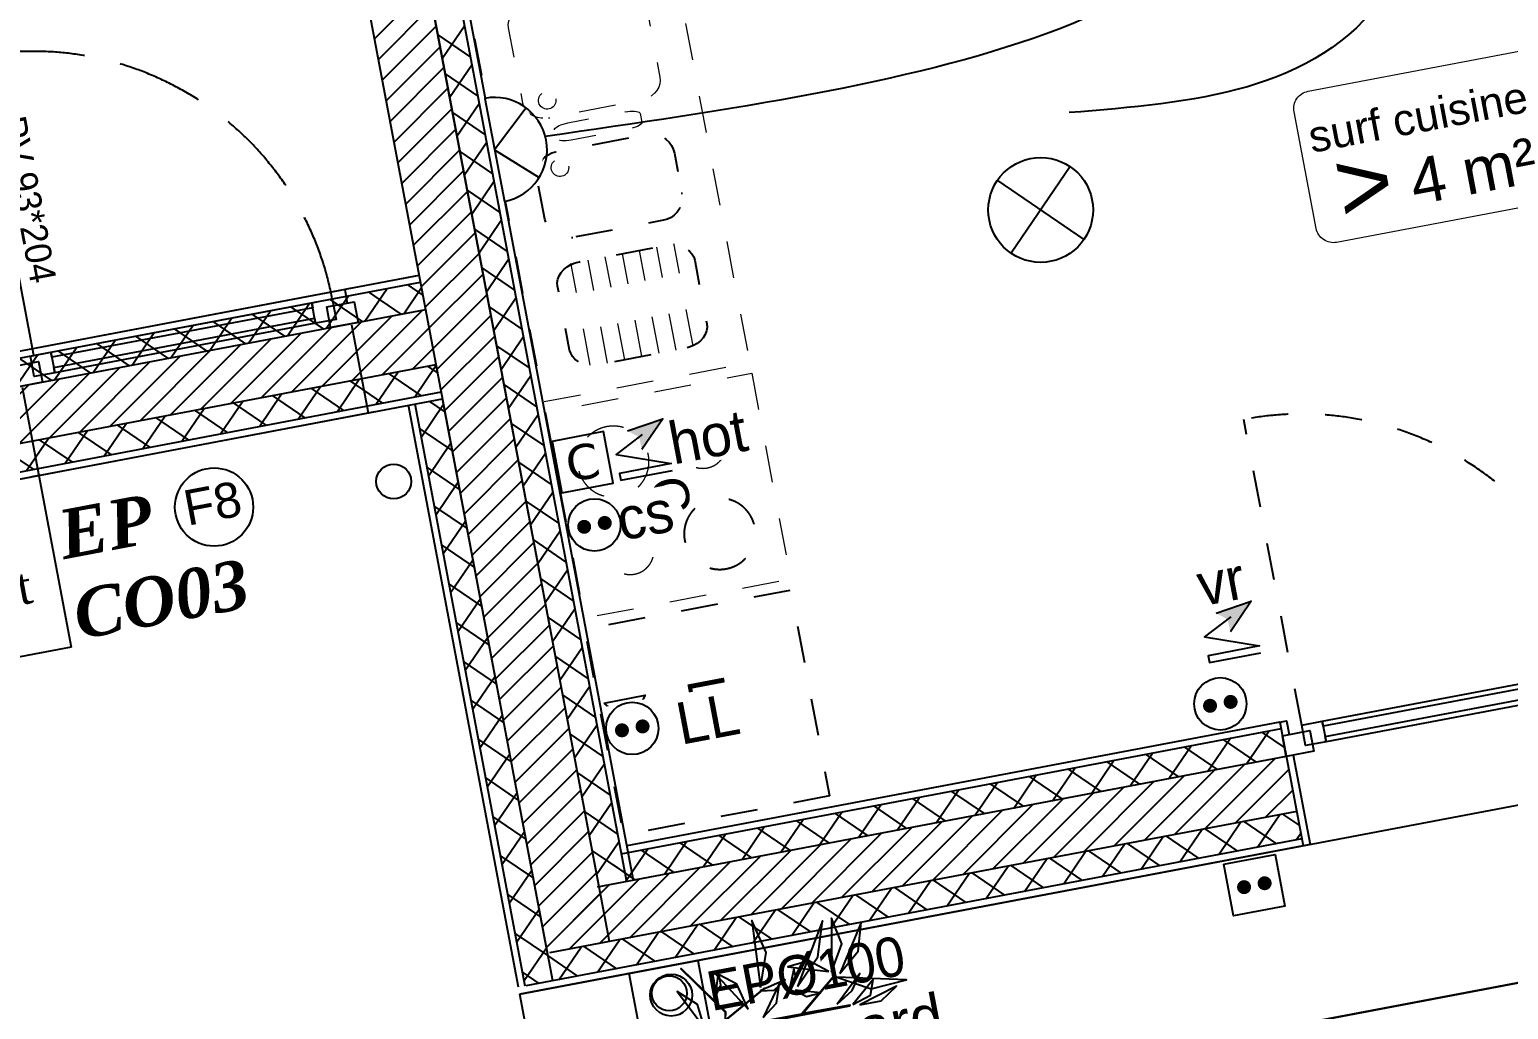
# Model space of a CAD drawing. Header units: centimetres. Extents: x 197412 to 267601, y -375791 to -305433.
# Drawn here: x 222244 to 226479, y -367034 to -364230 of the extents above; entities that cross this region are included whole.
import ezdxf

# ---------------------------------------------------------------- set-up
doc = ezdxf.new("R2010")
doc.units = ezdxf.units.CM
doc.linetypes.add('Style de ligne -1', pattern=[0.41664, 0.20828, -0.20836])
doc.linetypes.add('Style de ligne -2', pattern=[0.694425, 0.48607, -0.208355])
for name, color, linetype in [('3-BAT C-Niveau 0', 250, 'Continuous'), ('prlm-EAU-EF', 161, 'Continuous'), ('prlm-EAU-EPEXT', 145, 'Continuous'), ('prlm-MOD-PB', 123, 'Continuous')]:
    doc.layers.add(name, color=color, linetype=linetype)
doc.layers.add('prlm-ELEC-CFO', color=1, linetype='Continuous', lineweight=25)
doc.styles.add('Futura Book', font='')
doc.styles.add('Futura Std Book', font='')
doc.styles.add('Geneva', font='arial.ttf')
doc.styles.add('Helvetica', font='arial.ttf')
doc.styles.add('Lucida Grande', font='')
doc.styles.add('prlm-eau-ep', font='timesbi.ttf', dxfattribs={"height": 18})
doc.styles.add('prlm-elec-cfo', font='comic.ttf', dxfattribs={"height": 12})
doc.styles.add('prlm-sejc', font='arial.ttf', dxfattribs={"height": 20})
doc.styles.get("Standard").update_dxf_attribs({"font": 'ARIALUNI.TTF', "height": 100})
doc.styles.get('Futura Book').set_extended_font_data('Futura Book')
doc.styles.get('Futura Std Book').set_extended_font_data('Futura Std Book')
doc.styles.get('Lucida Grande').set_extended_font_data('Lucida Grande')
pattern_1 = [(55.723595, (82441.66, 127994.64), (-66.106423, 45.054865), []), (145.723595, (82441.66, 127994.64), (45.054865, 66.106423), [])]
pattern_2 = [(45, (82627.55, 127994.637), (-31.2347524, 39.0434405), [])]

# ---------------------------------------------------------------- blocks, each defined once
blk = doc.blocks.new('Groupe-92-1')
at = {"linetype": 'Style de ligne -1', "ltscale": 50.8, "flags": 128}
blk.add_lwpolyline([(14209.31, -49441.78), (14150.36, -49452.95), (14139.19, -49394), (14198.14, -49382.83)], close=True, dxfattribs=at)
at = {"insert": (14180.36, -49414.83), "char_height": 10.657, "attachment_point": 2, "rotation": 280.7583, "line_spacing_factor": 1.060906, "style": 'Geneva'}
blk.add_mtext('LL', dxfattribs=at)
blk = doc.blocks.new('Groupe-204-1')
at = {"linetype": 'Continuous', "flags": 128}
blk.add_lwpolyline([(14176.5, -49507.03), (14179.45, -49506.02), (14190.62, -49496.86), (14190.44, -49496.89), (14179.49, -49505.85), (14179.59, -49503.53), (14166.93, -49491.26), (14166.67, -49491.21), (14179.41, -49503.61), (14179.35, -49505.79), (14176.49, -49506.56)], close=True, dxfattribs=at)
blk.add_lwpolyline([(14215.08, -49501.61), (14201.6, -49503.97), (14210.72, -49493.15), (14210.58, -49493.2), (14201.29, -49504.18), (14178.02, -49508.53), (14177.9, -49508.98), (14215.07, -49501.83), (14215.19, -49501.59), (14215.11, -49501.61)], dxfattribs=at)
at = {"linetype": 'Continuous'}
for points in [[(14209.81, -49492.15, -182.25), (14212.79, -49484.07, -178.08), (14209.88, -49476.69, -173.29), (14209.88, -49476.69, -173.29), (14209.81, -49492.15, -182.25)], [(14189.48, -49496.58, -179.52), (14191.15, -49486.6, -178.73), (14187.03, -49477.42, -177.91), (14187.03, -49477.42, -177.91), (14189.48, -49496.58, -179.52)], [(14200.08, -49496.28, -212.64), (14205.93, -49487.82, -211.07), (14207.23, -49477.49, -212.06), (14207.23, -49477.49, -212.06), (14200.08, -49496.28, -212.64)], [(14200.08, -49496.28, -212.64), (14205.93, -49487.82, -211.07), (14207.23, -49477.49, -212.06), (14207.23, -49477.49, -212.06), (14200.08, -49496.28, -212.64)], [(14212.27, -49492.55, -186.4), (14217.52, -49486.17, -186.75), (14218.35, -49477.96, -187), (14218.35, -49477.96, -187), (14212.27, -49492.55, -186.4)], [(14209.12, -49491.98, -181.99), (14203.38, -49488.98, -181.12), (14197.38, -49490.71, -179.03), (14197.38, -49490.71, -179.03), (14209.12, -49491.98, -181.99)], [(14185.93, -49502.73, -217.22), (14182.74, -49495.65, -219.34), (14176.03, -49492.11, -221.55), (14176.03, -49492.11, -221.55), (14185.93, -49502.73, -217.22)], [(14176.41, -49499.52, -197.01), (14178.18, -49495.93, -196.39), (14177.48, -49491.86, -196.61), (14177.48, -49491.86, -196.61), (14176.41, -49499.52, -197.01)], [(14197.77, -49497, -212.09), (14199.7, -49494, -209.87), (14199.06, -49491.31, -207.1), (14199.06, -49491.31, -207.1), (14197.77, -49497, -212.09)], [(14197.77, -49497, -212.09), (14199.7, -49494, -209.87), (14199.06, -49491.31, -207.1), (14199.06, -49491.31, -207.1), (14197.77, -49497, -212.09)], [(14211.36, -49493.64, -186.41), (14221.24, -49496.95, -187.61), (14231.34, -49494.38, -186.97), (14231.34, -49494.38, -186.97), (14211.36, -49493.64, -186.41)], [(14211.5, -49501.31, -186.97), (14215.8, -49497.46, -187.38), (14217.97, -49492.58, -185.5), (14217.97, -49492.58, -185.5), (14211.5, -49501.31, -186.97)], [(14173.46, -49508.14, -200.73), (14171.45, -49501.44, -197.34), (14165.66, -49497.74, -193.77), (14165.66, -49497.74, -193.77), (14173.46, -49508.14, -200.73)], [(14173.46, -49508.14, -200.73), (14171.45, -49501.44, -197.34), (14165.66, -49497.74, -193.77), (14165.66, -49497.74, -193.77), (14173.46, -49508.14, -200.73)], [(14189.4, -49497.57, -179.83), (14193.44, -49497.33, -178.67), (14196.53, -49494.36, -177.99), (14196.53, -49494.36, -177.99), (14189.4, -49497.57, -179.83)], [(14190.23, -49505.17, -207.06), (14194.12, -49501.05, -208.24), (14194.98, -49495.35, -209.24), (14194.98, -49495.35, -209.24), (14190.23, -49505.17, -207.06)], [(14199.43, -49497.33, -213.12), (14202.66, -49499.18, -210.71), (14206.72, -49498.14, -208.62), (14206.72, -49498.14, -208.62), (14199.43, -49497.33, -213.12)], [(14199.43, -49497.33, -213.12), (14202.66, -49499.18, -210.71), (14206.72, -49498.14, -208.62), (14206.72, -49498.14, -208.62), (14199.43, -49497.33, -213.12)], [(14215.91, -49501.43, -174.58), (14220.99, -49498.78, -172.2), (14221.81, -49494.28, -168.43), (14221.81, -49494.28, -168.43), (14215.91, -49501.43, -174.58)], [(14217.97, -49501.55, -174.84), (14224.1, -49500.41, -175.45), (14228.41, -49496.24, -176.76), (14228.41, -49496.24, -176.76), (14217.97, -49501.55, -174.84)]]:
    blk.add_polyline3d(points, dxfattribs=at)
blk = doc.blocks.new('Groupe-205-1')
blk.add_blockref('Groupe-204-1', (0, 0))
blk = doc.blocks.new('Groupe-206-1')
blk.add_blockref('Groupe-205-1', (0, 0))
blk = doc.blocks.new('PORTE FENETRE TYPE 1')
at = {"linetype": 'Style de ligne -1', "ltscale": 50.8}
for p, q in [((4, 16), (4, 105)), ((182, 105), (182, 16))]:
    blk.add_line(p, q, dxfattribs=at)
at = {"linetype": 'Continuous', "lineweight": 25, "flags": 128}
for points in [[(-2, 18), (0, 18), (0, 14)], [(272, 18), (270, 18), (270, 14)], [(0, 8), (0, -18), (-2, -18)], [(270, 8), (270, -18), (272, -18)]]:
    blk.add_lwpolyline(points, dxfattribs=at)
at = {"linetype": 'Continuous', "flags": 128}
for points in [[(-2, 14), (6, 14), (6, 8), (-2, 8)], [(4, 16), (10, 16), (10, 10), (4, 10)], [(10, 16), (87, 16), (87, 14.5), (10, 14.5)], [(87, 16), (93, 16), (93, 10), (87, 10)], [(93, 16), (99, 16), (99, 10), (93, 10)], [(99, 16), (176, 16), (176, 14.5), (99, 14.5)], [(176, 16), (182, 16), (182, 10), (176, 10)], [(180, 14), (186, 14), (186, 8), (180, 8)], [(186, 14), (264, 14), (264, 12.5), (186, 12.5)], [(264, 14), (270, 14), (270, 8), (264, 8)], [(264, 14), (272, 14), (272, 8), (264, 8)], [(10, 11.5), (87, 11.5), (87, 10), (10, 10)], [(99, 11.5), (176, 11.5), (176, 10), (99, 10)], [(186, 9.5), (264, 9.5), (264, 8), (186, 8)]]:
    blk.add_lwpolyline(points, close=True, dxfattribs=at)
at = {"linetype": 'Style de ligne -1', "ltscale": 50.8}
for centre, start, end in [((4, 16), 360, 90), ((182, 16), 90, 180)]:
    blk.add_arc(centre, 89, start, end, dxfattribs=at)
at = {"insert": (74.62, 0.04), "char_height": 10.161, "attachment_point": 1, "line_spacing_factor": 0.978845, "style": 'Lucida Grande'}
blk.add_mtext('PF+VR ', dxfattribs=at)
blk = doc.blocks.new('Groupe-353-1')
at = {"linetype": 'Style de ligne -2', "ltscale": 50.8}
blk.add_line((13981.4, -49315.7), (13965.21, -49230.22), dxfattribs=at)
at = {"linetype": 'Continuous', "lineweight": 25, "flags": 128}
for points in [[(14072.41, -49296.43), (14070.44, -49296.8), (14071.18, -49300.73)], [(14072.36, -49306.92), (14077.14, -49332.17), (14079.1, -49331.8)], [(13974.15, -49315.04), (13976.12, -49314.67), (13976.86, -49318.6)], [(13978.03, -49324.79), (13982.82, -49350.04), (13980.85, -49350.41)]]:
    blk.add_lwpolyline(points, dxfattribs=at)
at = {"linetype": 'Continuous', "flags": 128}
for points in [[(13986.31, -49314.77), (14060.99, -49300.63), (14061.27, -49302.1), (13986.59, -49316.24)], [(14060.99, -49300.63), (14066.88, -49299.51), (14068, -49305.41), (14062.1, -49306.52)], [(14065.29, -49301.85), (14073.15, -49300.36), (14074.27, -49306.26), (14066.41, -49307.74)], [(13987.15, -49319.19), (14061.82, -49305.05), (14062.1, -49306.52), (13987.43, -49320.66)], [(13980.42, -49315.89), (13986.31, -49314.77), (13987.43, -49320.66), (13981.54, -49321.78)], [(13974.9, -49318.97), (13982.76, -49317.48), (13983.87, -49323.37), (13976.01, -49324.86)]]:
    blk.add_lwpolyline(points, close=True, dxfattribs=at)
at = {"linetype": 'Style de ligne -2', "ltscale": 50.8}
blk.add_arc((13981.4, -49315.7), 87, 10.7236, 100.7236, dxfattribs=at)
at = {"insert": (13978.99, -49246.63), "char_height": 7.552, "attachment_point": 1, "rotation": 280.7232, "line_spacing_factor": 0.962448, "style": 'Futura Book'}
blk.add_mtext('PV 93*204\\P', dxfattribs=at)
blk = doc.blocks.new('Groupe-425-1')
at = {"linetype": 'Continuous'}
blk.add_circle((14033.03, -49359.09), 11.2, dxfattribs=at)
at = {"insert": (14023.57, -49354.56), "char_height": 10.087, "attachment_point": 1, "rotation": 10.7236, "line_spacing_factor": 0.834288, "style": 'Helvetica'}
blk.add_mtext('F8', dxfattribs=at)
blk = doc.blocks.new('Groupe-463-1')
at = {"linetype": 'Continuous', "flags": 128}
blk.add_lwpolyline([(14151.93, -49492.55), (14171.58, -49488.83), (14175.3, -49508.48), (14155.65, -49512.2)], close=True, dxfattribs=at)
at = {"linetype": 'Continuous'}
blk.add_circle((14163.38, -49498.22), 5, dxfattribs=at)
blk = doc.blocks.new('Groupe-464-1')
blk.add_blockref('Groupe-463-1', (0, 0))
at = {"insert": (14173.31, -49492.25), "char_height": 11.3275, "attachment_point": 1, "rotation": 10.7236, "line_spacing_factor": 0.962448, "style": 'Futura Std Book'}
blk.add_mtext('EPØ100\\P{\\H1.107x;+Regard}', dxfattribs=at)
blk = doc.blocks.new('xi.LLrob')
at = {"layer": 'prlm-EAU-EF', "color": 0}
blk.add_lwpolyline([(-6, 7.5), (6, 7.5), (-6, -7.5), (6, -7.5)], close=True, dxfattribs=at)
blk = doc.blocks.new('xi.LL')
at = {"color": 0, "lineweight": 5}
blk.add_wipeout([(-7.5, -7.5), (7.5, -7.5), (7.5, 7.5), (-7.5, 7.5)], dxfattribs=at).dxf.layer = 'prlm-ELEC-CFO'
at = {"layer": 'prlm-ELEC-CFO', "color": 0, "linetype": 'ByBlock', "lineweight": 5, "const_width": 2}
for points in [[(-4, 0, 1), (-2, 0, 1)], [(2, 0, 1), (4, 0, 1)]]:
    blk.add_lwpolyline(points, format="xyb", close=True, dxfattribs=at)
at = {"layer": 'prlm-ELEC-CFO', "color": 0, "linetype": 'ByBlock', "lineweight": -2}
blk.add_circle((0, 0), 7.5, dxfattribs=at)
blk = doc.blocks.new('xi.PC-EXT')
at = {"layer": 'prlm-ELEC-CFO', "color": 0, "linetype": 'ByBlock', "lineweight": -2, "flags": 128}
blk.add_lwpolyline([(-7.5, 7.5), (7.5, 7.5), (7.5, -7.5), (-7.5, -7.5)], close=True, dxfattribs=at)
at = {"layer": 'prlm-ELEC-CFO', "color": 0, "linetype": 'ByBlock', "lineweight": 5, "const_width": 2}
for points in [[(-4, 0, 1), (-2, 0, 1)], [(2, 0, 1), (4, 0, 1)]]:
    blk.add_lwpolyline(points, format="xyb", close=True, dxfattribs=at)
blk = doc.blocks.new('xi.VR')
at = {"layer": 'prlm-ELEC-CFO', "lineweight": 5}
blk.add_hatch(color=0, dxfattribs=at).paths.add_polyline_path([(-3, 6), (-0.1, 3.7), (0, 0), (7.5, 7.5)])
at = {"layer": 'prlm-ELEC-CFO', "color": 0}
for points in [[(-3, 6), (7.5, 7.5), (0, 0)], [(0.95, 4.23), (-7.5, 0), (7.5, -5.5), (-7.5, -5.5), (-7.5, -7.5), (7.5, -7.5)]]:
    blk.add_lwpolyline(points, dxfattribs=at)
blk = doc.blocks.new('xi.HOT')
at = {"layer": 'prlm-ELEC-CFO', "lineweight": 5}
blk.add_hatch(color=0, dxfattribs=at).paths.add_polyline_path([(-3, 6), (-0.1, 3.7), (0, 0), (7.5, 7.5)])
at = {"layer": 'prlm-ELEC-CFO', "color": 0}
for points in [[(-3, 6), (7.5, 7.5), (0, 0)], [(0.95, 4.23), (-7.5, 0), (7.5, -5.5), (-7.5, -5.5), (-7.5, -7.5), (7.5, -7.5)]]:
    blk.add_lwpolyline(points, dxfattribs=at)
blk = doc.blocks.new('xi.PCS')
at = {"color": 0, "lineweight": 5}
blk.add_wipeout([(-7.5, -7.5), (7.5, -7.5), (7.5, 7.5), (-7.5, 7.5)], dxfattribs=at).dxf.layer = 'prlm-ELEC-CFO'
at = {"layer": 'prlm-ELEC-CFO', "color": 0, "linetype": 'ByBlock', "lineweight": 5, "const_width": 2}
for points in [[(-4, 0, 1), (-2, 0, 1)], [(2, 0, 1), (4, 0, 1)]]:
    blk.add_lwpolyline(points, format="xyb", close=True, dxfattribs=at)
at = {"layer": 'prlm-ELEC-CFO', "color": 0, "linetype": 'ByBlock', "lineweight": -2}
blk.add_circle((0, 0), 7.5, dxfattribs=at)
blk = doc.blocks.new('xi.SF32')
at = {"layer": 'prlm-ELEC-CFO', "color": 0, "flags": 128}
blk.add_lwpolyline([(-7.5, -7.5), (7.5, -7.5), (7.5, 7.5), (-7.5, 7.5)], close=True, dxfattribs=at)
at = {"layer": 'prlm-ELEC-CFO', "color": 0, "linetype": 'ByBlock', "insert": (0, 0), "char_height": 10, "width": 11.36, "attachment_point": 5}
blk.add_mtext('{\\fVerdana|b0|i0|c0|p34;C}', dxfattribs=at)
blk = doc.blocks.new('xi.PC')
at = {"color": 0, "lineweight": 5}
blk.add_wipeout([(-7.5, -7.5), (7.5, -7.5), (7.5, 7.5), (-7.5, 7.5)], dxfattribs=at).dxf.layer = 'prlm-ELEC-CFO'
at = {"layer": 'prlm-ELEC-CFO', "color": 0, "linetype": 'ByBlock', "lineweight": 5, "const_width": 2}
for points in [[(-4, 0, 1), (-2, 0, 1)], [(2, 0, 1), (4, 0, 1)]]:
    blk.add_lwpolyline(points, format="xyb", close=True, dxfattribs=at)
at = {"layer": 'prlm-ELEC-CFO', "color": 0, "linetype": 'ByBlock', "lineweight": -2}
blk.add_circle((0, 0), 7.5, dxfattribs=at)
blk = doc.blocks.new('xi.PTCE')
at = {"layer": 'prlm-ELEC-CFO', "color": 0}
for points in [[(-10.61, 10.61), (10.61, -10.61)], [(10.61, 10.61), (-10.61, -10.61)]]:
    blk.add_lwpolyline(points, dxfattribs=at)
at = {"layer": 'prlm-ELEC-CFO', "color": 0, "linetype": 'ByBlock'}
blk.add_circle((0, 0), 15, dxfattribs=at)
blk = doc.blocks.new('xi.ECAP')
at = {"color": 0}
blk.add_wipeout([(-15, 0), (-10.13, 11.06), (0, 15), (10.13, 11.06), (15, 0)], dxfattribs=at).dxf.layer = 'prlm-ELEC-CFO'
at = {"layer": 'prlm-ELEC-CFO', "color": 0, "linetype": 'ByBlock', "lineweight": -2, "flags": 128}
blk.add_lwpolyline([(15, 0, 1), (-15, 0)], format="xyb", close=True, dxfattribs=at)
at = {"layer": 'prlm-ELEC-CFO', "color": 0}
blk.add_lwpolyline([(-10.13, 11.06), (0, 0), (10.13, 11.06)], dxfattribs=at)
blk = doc.blocks.new('xi.4m²')
at = {"color": 0}
blk.add_wipeout([(-34.54, 20.54), (34.54, 20.54), (34.54, -20.54), (-34.54, -20.54)], dxfattribs=at).dxf.layer = 'prlm-ELEC-CFO'
at = {"layer": 'prlm-ELEC-CFO', "color": 0, "lineweight": 13}
blk.add_lwpolyline([(-31, 22), (31, 22, -0.414214), (36, 17), (36, -17, -0.414214), (31, -22), (-31, -22, -0.414214), (-36, -17), (-36, 17, -0.414214)], format="xyb", close=True, dxfattribs=at)
at = {"layer": 'prlm-ELEC-CFO', "color": 0, "attachment_point": 6, "line_spacing_factor": 0.8, "style": 'prlm-sejc'}
for s, insert, char_height in [('surf cuisine', (30.36, 8.9), 9), ('4 m²', (29.31, -9.19), 13)]:
    blk.add_mtext(s, dxfattribs=dict(at, insert=insert, char_height=char_height))
at = {"layer": 'prlm-ELEC-CFO', "color": 0, "style": 'prlm-sejc', "flags": 8}
blk.add_attdef('?', (-28.3, -16.79), '', height=20, dxfattribs=at)
blk = doc.blocks.new('xi.txt-venthor')
at = {"layer": 'prlm-MOD-PB', "color": 30, "insert": (0, 0), "char_height": 10, "width": 189.924, "attachment_point": 1}
blk.add_mtext("\\pxql;{\\fTimes New Roman|b0|i0|c0|p18;Ventouse a 40 cm de tout ouvrant, 60 cm de toute EA et 15 cm d'un angle rentrant}", dxfattribs=at)
blk = doc.blocks.new('xi.epext')
at = {"layer": 'prlm-EAU-EPEXT', "color": 0, "linetype": 'ByBlock', "lineweight": -2}
blk.add_circle((0, 0), 5, dxfattribs=at)
blk = doc.blocks.new('Groupe-83-1')
at = {"linetype": 'Style de ligne -1', "lineweight": 18, "ltscale": 50.8}
for p, q in [((14159.89, -49315.22), (14154.29, -49285.75)), ((14164.79, -49314.29), (14159.2, -49284.82)), ((14164.17, -49284.21), (14164.11, -49283.89)), ((14169.64, -49313.03), (14164.17, -49284.21)), ((14134.72, -49289.8), (14134.66, -49289.48)), ((14140.19, -49318.62), (14134.72, -49289.8)), ((14145.16, -49318.01), (14139.57, -49288.55)), ((14150.07, -49317.08), (14144.48, -49287.62)), ((14154.98, -49316.15), (14149.38, -49286.68))]:
    blk.add_line(p, q, dxfattribs=at)
at = {"linetype": 'Style de ligne -1', "ltscale": 50.8, "flags": 128}
blk.add_lwpolyline([(14130.82, -49296.02), (14130.74, -49295.03), (14130.9, -49294.02), (14131.27, -49293.03), (14131.85, -49292.09), (14132.63, -49291.23), (14133.58, -49290.47), (14134.66, -49289.83), (14135.86, -49289.34), (14137.11, -49289.01), (14161.65, -49284.36), (14162.95, -49284.2), (14164.24, -49284.21), (14165.48, -49284.41), (14166.64, -49284.77), (14167.68, -49285.29), (14168.57, -49285.95), (14169.28, -49286.73), (14169.79, -49287.61), (14170.08, -49288.57), (14173.55, -49306.82), (14173.62, -49307.81), (14173.47, -49308.82), (14173.09, -49309.8), (14172.51, -49310.75), (14171.73, -49311.61), (14170.79, -49312.37), (14169.71, -49313.01), (14168.51, -49313.49), (14167.25, -49313.82), (14142.71, -49318.48), (14141.41, -49318.63), (14140.12, -49318.63), (14138.88, -49318.42), (14137.73, -49318.06), (14136.68, -49317.55), (14135.79, -49316.88), (14135.09, -49316.1), (14134.57, -49315.22), (14134.28, -49314.27), (14130.82, -49296.02)], close=True, dxfattribs=at)
blk = doc.blocks.new('Groupe-84-1')
at = {"linetype": 'Style de ligne -1', "lineweight": 18, "ltscale": 50.8, "flags": 128}
for points in [[(14163.51, -49200.08), (14185.83, -49317.98), (14126.88, -49329.14), (14104.56, -49211.24)], [(14116.78, -49222.05), (14116.7, -49221.09), (14116.82, -49220.13), (14117.14, -49219.18), (14117.65, -49218.28), (14118.33, -49217.47), (14119.16, -49216.75), (14120.12, -49216.15), (14121.18, -49215.7), (14122.3, -49215.4), (14148.47, -49210.43), (14149.62, -49210.3), (14150.77, -49210.33), (14151.88, -49210.53), (14152.92, -49210.9), (14153.85, -49211.41), (14154.65, -49212.06), (14155.3, -49212.82), (14155.77, -49213.68), (14156.04, -49214.6), (14160.14, -49236.2), (14160.14, -49236.2), (14160.22, -49237.16), (14160.1, -49238.12), (14159.78, -49239.07), (14159.27, -49239.97), (14158.59, -49240.79), (14157.76, -49241.51), (14156.8, -49242.1), (14155.74, -49242.55), (14154.62, -49242.85), (14128.45, -49247.82), (14128.45, -49247.82), (14127.3, -49247.95), (14126.15, -49247.92), (14125.04, -49247.72), (14124, -49247.35), (14123.07, -49246.84), (14122.27, -49246.19), (14121.62, -49245.43), (14121.15, -49244.57), (14120.88, -49243.65), (14116.78, -49222.05)], [(14130.31, -49242.38), (14130.35, -49242.81), (14130.32, -49243.23), (14130.22, -49243.64), (14130.05, -49244.03), (14129.82, -49244.38), (14129.54, -49244.7), (14129.2, -49244.96), (14128.83, -49245.16), (14128.42, -49245.28), (14128, -49245.35), (14127.58, -49245.34), (14127.16, -49245.26), (14126.76, -49245.11), (14126.4, -49244.89), (14126.07, -49244.62), (14125.8, -49244.29), (14125.59, -49243.93), (14125.44, -49243.53), (14125.36, -49243.11), (14125.35, -49242.69), (14125.41, -49242.27), (14125.55, -49241.86), (14125.75, -49241.49), (14126.01, -49241.15), (14126.32, -49240.87), (14126.67, -49240.64), (14127.06, -49240.47), (14127.48, -49240.37), (14127.9, -49240.35), (14128.32, -49240.39), (14128.73, -49240.5), (14129.11, -49240.69), (14129.46, -49240.94), (14129.76, -49241.23), (14130, -49241.58), (14130.19, -49241.96)], [(14129.95, -49251.29), (14129.97, -49251.06), (14130.12, -49250.81), (14130.38, -49250.56), (14130.75, -49250.31), (14131.23, -49250.06), (14131.78, -49249.83), (14132.4, -49249.61), (14133.08, -49249.43), (14133.78, -49249.27), (14150.19, -49246.16), (14150.91, -49246.04), (14151.6, -49245.97), (14152.26, -49245.94), (14152.86, -49245.95), (14153.39, -49246.01), (14153.84, -49246.11), (14154.17, -49246.25), (14154.39, -49246.43), (14154.49, -49246.63), (14154.95, -49249.06), (14154.95, -49249.06), (14154.94, -49249.28), (14154.79, -49249.53), (14154.53, -49249.78), (14154.15, -49250.04), (14153.68, -49250.29), (14153.13, -49250.52), (14152.51, -49250.73), (14151.83, -49250.92), (14151.13, -49251.07), (14134.71, -49254.19), (14134.71, -49254.19), (14134, -49254.3), (14133.31, -49254.38), (14132.65, -49254.4), (14132.05, -49254.39), (14131.52, -49254.33), (14131.07, -49254.24), (14130.74, -49254.1), (14130.51, -49253.92), (14130.41, -49253.71), (14129.95, -49251.29)], [(14133.96, -49261.63), (14134, -49262.05), (14133.97, -49262.48), (14133.87, -49262.88), (14133.71, -49263.28), (14133.48, -49263.63), (14133.19, -49263.94), (14132.85, -49264.2), (14132.48, -49264.4), (14132.07, -49264.53), (14131.66, -49264.59), (14131.23, -49264.58), (14130.81, -49264.5), (14130.42, -49264.35), (14130.05, -49264.14), (14129.73, -49263.87), (14129.45, -49263.54), (14129.24, -49263.17), (14129.09, -49262.77), (14129.01, -49262.36), (14129.01, -49261.93), (14129.06, -49261.51), (14129.2, -49261.11), (14129.4, -49260.74), (14129.66, -49260.4), (14129.97, -49260.11), (14130.32, -49259.88), (14130.72, -49259.71), (14131.13, -49259.62), (14131.55, -49259.59), (14131.98, -49259.63), (14132.38, -49259.75), (14132.76, -49259.94), (14133.11, -49260.18), (14133.41, -49260.48), (14133.66, -49260.83), (14133.84, -49261.21)]]:
    blk.add_lwpolyline(points, close=True, dxfattribs=at)
at = {"linetype": 'Style de ligne -1', "ltscale": 50.8, "flags": 128}
blk.add_lwpolyline([(14125, -49265.36), (14124.88, -49264.2), (14124.97, -49263.05), (14125.25, -49261.92), (14125.73, -49260.86), (14126.38, -49259.9), (14127.19, -49259.06), (14128.14, -49258.39), (14129.18, -49257.88), (14130.3, -49257.57), (14156.47, -49252.6), (14157.63, -49252.48), (14158.78, -49252.57), (14159.92, -49252.85), (14160.97, -49253.33), (14161.93, -49253.99), (14162.77, -49254.79), (14163.44, -49255.74), (14163.95, -49256.79), (14164.26, -49257.91), (14166.44, -49269.36), (14166.44, -49269.36), (14166.55, -49270.52), (14166.47, -49271.68), (14166.19, -49272.81), (14165.7, -49273.87), (14165.05, -49274.82), (14164.24, -49275.66), (14163.3, -49276.34), (14162.25, -49276.84), (14161.13, -49277.16), (14134.96, -49282.12), (14134.96, -49282.12), (14133.81, -49282.24), (14132.65, -49282.16), (14131.52, -49281.87), (14130.46, -49281.39), (14129.5, -49280.74), (14128.67, -49279.93), (14127.99, -49278.98), (14127.49, -49277.94), (14127.17, -49276.81), (14125, -49265.36)], close=True, dxfattribs=at)
blk.add_blockref('Groupe-83-1', (0, 0))
blk = doc.blocks.new('Groupe-85-1')
at = {"linetype": 'Style de ligne -1', "lineweight": 18, "ltscale": 50.8, "flags": 128}
blk.add_lwpolyline([(14186.4, -49320.93), (14197.57, -49379.88), (14138.61, -49391.04), (14127.45, -49332.09)], close=True, dxfattribs=at)
at = {"linetype": 'Style de ligne -1', "lineweight": 18, "ltscale": 50.8}
for points in [[(14149.12, -49336.31), (14151.78, -49336.93), (14155.77, -49340.66), (14157.34, -49345.88), (14156.09, -49351.18), (14152.34, -49355.16), (14147.09, -49356.73), (14141.77, -49355.49), (14137.78, -49351.77), (14136.2, -49346.55), (14137.46, -49341.25), (14141.21, -49337.27), (14146.45, -49335.69), (14149.12, -49336.31)], [(14170.86, -49347.95), (14169.09, -49347.53), (14166.43, -49345.05), (14165.38, -49341.57), (14166.21, -49338.03), (14168.72, -49335.38), (14172.21, -49334.33), (14175.76, -49335.16), (14178.42, -49337.64), (14179.47, -49341.12), (14178.63, -49344.66), (14176.13, -49347.31), (14172.64, -49348.36), (14170.86, -49347.95)], [(14153.18, -49365.14), (14154.96, -49365.55), (14157.61, -49368.04), (14158.66, -49371.51), (14157.83, -49375.05), (14155.33, -49377.7), (14151.83, -49378.75), (14148.28, -49377.92), (14145.62, -49375.44), (14144.57, -49371.96), (14145.41, -49368.43), (14147.91, -49365.78), (14151.4, -49364.72), (14153.18, -49365.14)]]:
    blk.add_open_spline(points, degree=2, dxfattribs=at)
at = {"linetype": 'Style de ligne -1', "ltscale": 50.8}
blk.add_open_spline([(14174.92, -49376.77), (14172.26, -49376.15), (14168.27, -49372.42), (14166.7, -49367.21), (14167.95, -49361.9), (14171.71, -49357.93), (14176.95, -49356.35), (14182.28, -49357.59), (14186.26, -49361.32), (14187.84, -49366.53), (14186.58, -49371.84), (14182.83, -49375.81), (14177.59, -49377.39), (14174.92, -49376.77)], degree=2, dxfattribs=at)

msp = doc.modelspace()

# ---------------------------------------------------------------- hatches: boundary and pattern name
at = {"layer": '3-BAT C-Niveau 0'}
h = msp.add_hatch(dxfattribs=at)
h.set_pattern_fill('MURS MACONNERIE-2', color=256, scale=10, style=0, pattern_type=2)
h.set_pattern_definition(pattern_2)
h.paths.add_polyline_path([(223727, -366873.4), (223903.9, -366839.9), (223097.7, -362582.7), (222920.8, -362616.2)])
h = msp.add_hatch(dxfattribs=at)
h.set_pattern_fill('02_ISOLANT', color=256, scale=10, angle=-79.2764, style=0, pattern_type=2)
h.set_pattern_definition([(325.723595, (82441.66, 127994.64), (45.054865, 66.106423), []), (55.723595, (82441.66, 127994.64), (66.106423, -45.054865), [])])
h.paths.add_polyline_path([(223275.1, -363089.1), (223196.5, -363104), (223874.2, -366682.7), (223952.8, -366667.8)])
h = msp.add_hatch(dxfattribs=at)
h.set_pattern_fill('02_ISOLANT', color=256, scale=10, angle=10.7236, style=0, pattern_type=2)
h.set_pattern_definition(pattern_1)
h.paths.add_polyline_path([(218508, -365872.1), (218522.9, -365950.7), (223378.2, -365031.2), (223363.3, -364952.6)])
h = msp.add_hatch(dxfattribs=at)
h.set_pattern_fill('MURS MACONNERIE-2', color=256, scale=10, style=0, pattern_type=2)
h.set_pattern_definition(pattern_2)
h.paths.add_polyline_path([(218522.9, -365950.7), (218552.6, -366107.9), (223407.9, -365188.4), (223378.2, -365031.2)])
h = msp.add_hatch(dxfattribs=at)
h.set_pattern_fill('02_ISOLANT', color=256, scale=10, angle=10.7236, style=0, pattern_type=2)
h.set_pattern_definition(pattern_1)
h.paths.add_polyline_path([(218552.6, -366107.9), (218567.5, -366186.5), (223422.8, -365267), (223407.9, -365188.4)])
h = msp.add_hatch(dxfattribs=at)
h.set_pattern_fill('02_ISOLANT', color=256, scale=10, angle=100.7236, style=0, pattern_type=2)
h.set_pattern_definition([(145.723585, (82441.66, 127994.64), (-45.054876, -66.106415), []), (235.723585, (82441.66, 127994.64), (-66.106415, 45.054876), [])])
h.paths.add_polyline_path([(223663.3, -366966.9), (223741.9, -366952), (223426.5, -365286.7), (223347.9, -365301.6)])
h = msp.add_hatch(dxfattribs=at)
h.set_pattern_fill('02_ISOLANT', color=256, scale=10, angle=-169.2764, style=0, pattern_type=2)
h.set_pattern_definition([(235.723595, (82441.66, 127994.64), (66.106423, -45.054865), []), (325.723595, (82441.66, 127994.64), (-45.054865, -66.106423), [])])
h.paths.add_polyline_path([(225842.5, -366309.9), (225827.6, -366231.3), (223936.8, -366589.4), (223868.7, -366683.7)])
h = msp.add_hatch(dxfattribs=at)
h.set_pattern_fill('MURS MACONNERIE-2', color=256, scale=10, style=0, pattern_type=2)
h.set_pattern_definition(pattern_2)
h.paths.add_polyline_path([(225872.3, -366467.2), (225842.5, -366309.9), (223868.7, -366683.7), (223732.5, -366872.4)])
h = msp.add_hatch(dxfattribs=at)
h.set_pattern_fill('02_ISOLANT', color=256, scale=10, angle=-169.2764, style=0, pattern_type=2)
h.set_pattern_definition([(235.723595, (82441.66, 127994.64), (66.106423, -45.054865), []), (325.723595, (82441.66, 127994.64), (-45.054865, -66.106423), [])])
h.paths.add_polyline_path([(225887.2, -366545.8), (225872.3, -366467.2), (223732.5, -366872.4), (223664.4, -366966.7)])

# ---------------------------------------------------------------- linework, layer by layer
for p, q in [((223727, -366873.4), (222835.4, -362165)), ((223903.9, -366839.9), (223097.7, -362582.7)), ((223903.9, -366839.9), (223097.7, -362582.7)), ((223727, -366873.4), (222920.8, -362616.2)), ((223275.1, -363089.1), (223952.8, -366667.8)), ((223294.7, -363085.4), (223972.5, -366664.1)), ((223294.7, -363085.4), (223972.5, -366664.1)), ((223196.5, -363104), (223874.2, -366682.7)), ((223196.5, -363104), (223874.2, -366682.7)), ((218504.3, -365852.4), (223359.6, -364933)), ((218508, -365872.1), (223363.3, -364952.6)), ((223310.4, -364942.3), (223359.6, -364933)), ((221831.6, -365222.3), (223133.6, -364975.8)), ((218522.9, -365950.7), (223378.2, -365031.2)), ((218522.9, -365950.7), (223378.2, -365031.2)), ((218552.6, -366107.9), (223407.9, -365188.4)), ((218567.5, -366186.5), (223422.8, -365267)), ((218571.3, -366206.2), (223426.5, -365286.7)), ((218571.3, -366206.2), (223426.5, -365286.7)), ((223643.7, -366970.6), (223328.3, -365305.3)), ((223643.7, -366970.6), (223328.3, -365305.3)), ((223663.3, -366966.9), (223347.9, -365301.6)), ((223741.9, -366952), (223426.5, -365286.7)), ((223741.9, -366952), (223426.5, -365286.7)), ((222279.6, -365503.9), (223213, -365327.1)), ((225827.6, -366231.3), (223936.8, -366589.4)), ((225823.9, -366211.7), (223953.8, -366565.9)), ((225823.9, -366211.7), (223953.8, -366565.9)), ((225823.9, -366211.7), (225890.9, -366565.4)), ((225842.5, -366309.9), (223868.7, -366683.7)), ((225872.3, -366467.2), (223732.5, -366872.4)), ((225872.3, -366467.2), (223732.5, -366872.4)), ((225890.9, -366565.4), (223647.4, -366990.3)), ((225890.9, -366565.4), (223647.4, -366990.3)), ((225887.2, -366545.8), (223664.4, -366966.7))]:
    msp.add_line(p, q, dxfattribs=at)
at = {"layer": '3-BAT C-Niveau 0', "flags": 128}
for points in [[(222362.8, -365997), (214553.7, -367475.9), (209911.6, -342963.8), (210402.9, -342870.8), (214951.9, -366891.6), (222269.8, -365505.7)], [(223647.4, -366990.3), (230991.6, -365599.4), (231084.6, -366090.7), (223740.4, -367481.5)], [(224895.8, -367262.7), (230286.8, -366241.8), (230796.4, -368932.8), (225405.4, -369953.7)]]:
    msp.add_lwpolyline(points, close=True, dxfattribs=at)
at = {"layer": 'prlm-ELEC-CFO'}
for points in [[(225790.2, -363048), (225846.1, -363534.6), (223720.6, -364536.2)], [(225819.7, -363019.3), (226069.9, -363062.6), (226124.1, -364131), (225220.8, -364467.7)]]:
    msp.add_spline(points, degree=3, dxfattribs=at)

# ---------------------------------------------------------------- block references
at = {"xscale": 10, "yscale": 10, "zscale": 10}
for name in ['Groupe-84-1', 'Groupe-85-1']:
    msp.add_blockref(name, (82447.5, 127995.7), dxfattribs=at)
at = {"layer": '3-BAT C-Niveau 0', "xscale": 10, "yscale": 10, "zscale": 10}
for name in ['Groupe-353-1', 'Groupe-425-1', 'Groupe-206-1', 'Groupe-92-1', 'Groupe-464-1']:
    msp.add_blockref(name, (82441.7, 127994.6), dxfattribs=at)
at = {"layer": '3-BAT C-Niveau 0', "xscale": 10, "yscale": 10, "zscale": 10, "rotation": 10.72359474388949}
msp.add_blockref('PORTE FENETRE TYPE 1', (225877, -366384.8), dxfattribs=at)
at = {"layer": 'prlm-EAU-EF', "xscale": 10, "yscale": 10, "zscale": 10, "rotation": 10.72360141139323}
msp.add_blockref('xi.LLrob', (223961.8, -366219.9), dxfattribs=at)
at = {"layer": 'prlm-EAU-EPEXT', "rotation": 10.72360141139323}
for p, xscale, yscale, zscale in [((223286.4, -365523.3), 10, 10, 10), ((224081, -366992.8), 11.99999999999999, 11.99999999999999, 11.99999999999999)]:
    msp.add_blockref('xi.epext', p, dxfattribs=dict(at, xscale=xscale, yscale=yscale, zscale=zscale))
at = {"layer": 'prlm-ELEC-CFO', "xscale": 10, "yscale": 10, "zscale": 10, "rotation": 10.72360141139323}
for name, p in [('xi.PTCE', (225139.1, -364746.3)), ('xi.PC-EXT', (225751, -366678.4))]:
    msp.add_blockref(name, p, dxfattribs=at)
at = {"layer": 'prlm-MOD-PB', "xscale": 10, "yscale": 10, "zscale": 10, "rotation": 10.72360141139323}
msp.add_blockref('xi.txt-venthor', (220423.5, -365945.4), dxfattribs=at)

# ---------------------------------------------------------------- texts
at = {"insert": (224130.9, -365553), "char_height": 106.6, "attachment_point": 2, "rotation": 280.7475, "line_spacing_factor": 1.060906, "style": 'Geneva'}
msp.add_mtext('C', dxfattribs=at)
at = {"layer": 'prlm-EAU-EPEXT', "insert": (222315.5, -365608.7), "char_height": 140, "attachment_point": 1, "rotation": 10.7236, "style": 'prlm-eau-ep'}
msp.add_mtext_dynamic_manual_height_columns('EP CO03', width=91.584, gutter_width=75, heights=[0], dxfattribs=at)

# ---------------------------------------------------------------- next in the draw order: block references
at = {"layer": 'prlm-ELEC-CFO', "xscale": 10, "yscale": 10, "zscale": 10, "rotation": 10.72360141139323}
msp.add_blockref('xi.4m²', (226250.3, -364565.2), dxfattribs=at).add_auto_attribs({'?': '>'})
at = {"layer": 'prlm-ELEC-CFO', "xscale": 10, "yscale": 10, "zscale": 10}
for name, p, rotation in [('xi.ECAP', (223575.5, -364574.4), 280.7236014113927), ('xi.PC', (225653.6, -366159.5), 10.72360141139323)]:
    msp.add_blockref(name, p, dxfattribs=dict(at, rotation=rotation))

# ---------------------------------------------------------------- next in the draw order: texts
at = {"layer": 'prlm-EAU-EF', "insert": (224178, -366191.6), "char_height": 120, "attachment_point": 5, "rotation": 10.7236, "line_spacing_factor": 0.8, "style": 'prlm-elec-cfo', "bg_fill": 3, "box_fill_scale": 1.1, "bg_fill_color": 256, "bg_fill_transparency": 0}
msp.add_mtext('LL', dxfattribs=at)
at = {"layer": 'prlm-ELEC-CFO', "char_height": 120, "attachment_point": 5, "rotation": 10.7236, "line_spacing_factor": 0.8, "style": 'prlm-elec-cfo', "bg_fill": 3, "box_fill_scale": 1.1, "bg_fill_color": 256, "bg_fill_transparency": 0}
for s, insert in [('hot', (224186.3, -365396.1)), ('vr', (225654.9, -365809.2))]:
    msp.add_mtext(s, dxfattribs=dict(at, insert=insert))

# ---------------------------------------------------------------- next in the draw order: block references
at = {"layer": 'prlm-ELEC-CFO', "xscale": 10, "yscale": 10, "zscale": 10, "rotation": 10.72360141139323}
for name, p in [('xi.HOT', (223996.9, -365432)), ('xi.VR', (225682.3, -365953.8))]:
    msp.add_blockref(name, p, dxfattribs=at)

# ---------------------------------------------------------------- next in the draw order: texts
at = {"layer": 'prlm-ELEC-CFO', "insert": (224185.8, -366201.4), "char_height": 120, "attachment_point": 5, "rotation": 10.7236, "line_spacing_factor": 0.8, "style": 'prlm-elec-cfo', "bg_fill": 3, "box_fill_scale": 1.1, "bg_fill_color": 256, "bg_fill_transparency": 0}
msp.add_mtext('LL', dxfattribs=at)

# ---------------------------------------------------------------- next in the draw order: block references
at = {"layer": 'prlm-ELEC-CFO', "xscale": 10, "yscale": 10, "zscale": 10, "rotation": 10.72360141139323}
msp.add_blockref('xi.LL', (223969.6, -366229.7), dxfattribs=at)

# ---------------------------------------------------------------- next in the draw order: texts
at = {"layer": 'prlm-ELEC-CFO', "insert": (224006.2, -365619.9), "char_height": 120, "attachment_point": 5, "rotation": 10.7236, "line_spacing_factor": 0.8, "style": 'prlm-elec-cfo', "bg_fill": 3, "box_fill_scale": 1.1, "bg_fill_color": 256, "bg_fill_transparency": 0}
msp.add_mtext('cs', dxfattribs=at)

# ---------------------------------------------------------------- next in the draw order: block references
at = {"layer": 'prlm-ELEC-CFO', "xscale": 10, "yscale": 10, "zscale": 10, "rotation": 10.72360141139323}
msp.add_blockref('xi.PCS', (223861.3, -365647.4), dxfattribs=at)

# ---------------------------------------------------------------- next in the draw order: block references
msp.add_blockref('xi.SF32', (223827.4, -365468.3), dxfattribs=at)

doc.saveas('drawing.dxf')
